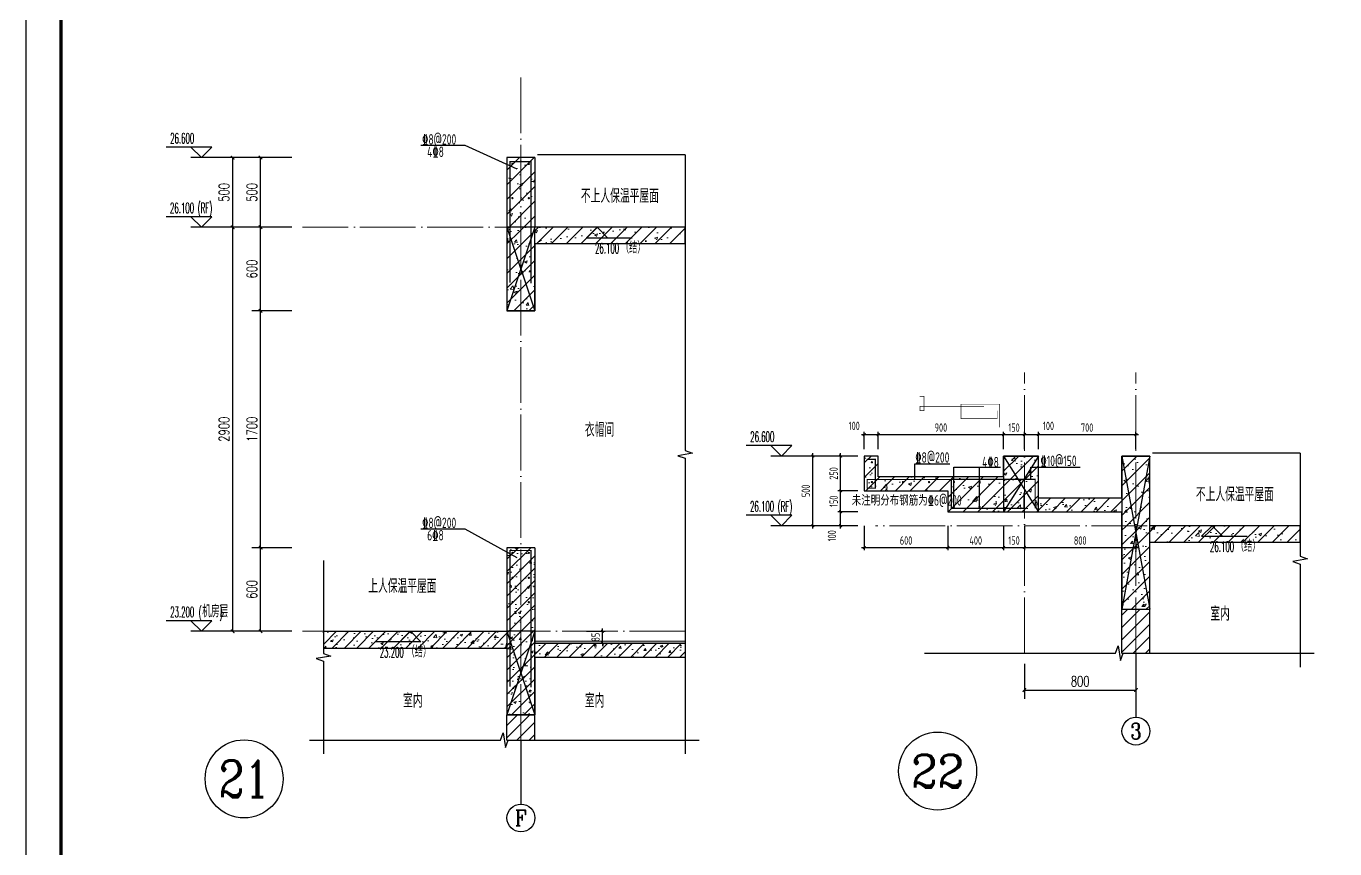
# Model space of a CAD drawing. Extents: x -1712635 to -854203, y -534641 to -21985.
# Drawn here: x -893927 to -884530, y -159800 to -153896 of the extents above; entities that cross this region are included whole.
import ezdxf
from ezdxf.enums import TextEntityAlignment as Align

# ---------------------------------------------------------------- set-up
doc = ezdxf.new("R2010")
doc.units = 0
doc.header["$LTSCALE"] = 1000
doc.linetypes.add('DOTE', pattern=[2.42, 2, -0.2, 0.02, -0.2])
doc.layers.get('0').update_dxf_attribs({"linetype": 'CONTINUOUS'})
doc.layers.get('Defpoints').update_dxf_attribs({"linetype": 'CONTINUOUS'})
for name, color, linetype in [('A-AXIS_TEXT', 7, 'CONTINUOUS'), ('AXIS', 3, 'CONTINUOUS'), ('DIM', 2, 'CONTINUOUS'), ('DIM_ELEV', 3, 'CONTINUOUS'), ('DIM_SYMB', 3, 'CONTINUOUS'), ('PUB_DIM', 3, 'CONTINUOUS'), ('PUB_TEXT', 2, 'CONTINUOUS'), ('REIN', 6, 'CONTINUOUS'), ('S-大样-砼线', 7, 'CONTINUOUS'), ('S-引出线', 40, 'CONTINUOUS'), ('TEXT', 2, 'CONTINUOUS'), ('WALL', 2, 'CONTINUOUS'), ('yichutu', 7, 'CONTINUOUS'), ('立面-看线', 251, 'CONTINUOUS')]:
    doc.layers.add(name, color=color, linetype=linetype)
for name, color, linetype, lineweight in [('AXIS_TEXT', 7, 'CONTINUOUS', 20), ('DOTE', 19, 'DOTE', 9), ('PUB_HATCH', 8, 'CONTINUOUS', 9), ('图框', 9, 'CONTINUOUS', 18)]:
    doc.layers.add(name, color=color, linetype=linetype, lineweight=lineweight)
doc.styles.add('_TCH_AXIS', font='COMPLEX', dxfattribs={"bigfont": 'GBCBIG'})
doc.styles.add('_TCH_DIM', font='SIMPLEX.shx', dxfattribs={"width": 0.7, "bigfont": 'GBCBIG.shx'})
doc.styles.add('_TCH_DIM_T3', font='SIMPLEX', dxfattribs={"width": 0.705882, "bigfont": 'GBCBIG'})
doc.styles.add('COMPLEX', font='COMPLEX')
doc.styles.add('TSSD_DIMENSION', font='Tssdeng.shx', dxfattribs={"width": 0.7, "bigfont": 'tssdchn.shx'})
doc.styles.add('TSSD_REIN', font='tssdeng.shx', dxfattribs={"width": 0.7, "height": 300, "bigfont": 'tssdchn.shx'})
doc.dimstyles.new('_TCH_ARCH&&25', dxfattribs={"dimtxt": 74.375, "dimasz": 25, "dimexe": 62.5, "dimexo": 75, "dimgap": 25, "dimtad": 1, "dimdec": 0, "dimzin": 0, "dimdsep": 46, "dimtxsty": '_TCH_DIM_T3', "dimblk": 'ARCHTICK', "dimcen": 0.09, "dimclrt": 7, "dimazin": 0, "dimtfac": 1, "dimtdec": 0, "dimtix": 1, "dimtmove": 2, "dimatfit": 3, "dimldrblk": 'ARCHTICK', "dimfxl": 0, "dimtolj": 1, "dimtzin": 0, "dimarcsym": 0})
doc.dimstyles.new('TSSD_20_20', dxfattribs={"dimtxt": 60, "dimasz": 20, "dimexe": 20, "dimexo": 50, "dimgap": 20, "dimtad": 1, "dimdec": 0, "dimzin": 0, "dimdsep": 46, "dimtxsty": 'TSSD_DIMENSION', "dimblk": 'ARCHTICK', "dimblk1": 'ARCHTICK', "dimblk2": 'ARCHTICK', "dimcen": 0, "dimdle": 20, "dimclrt": 7, "dimadec": 0, "dimazin": 0, "dimtfac": 1, "dimtdec": 0, "dimtix": 1, "dimtmove": 2, "dimatfit": 3, "dimfxl": 0, "dimtolj": 1, "dimtzin": 0, "dimarcsym": 0})
pattern_1 = [(45, (-1569657.01, 4552.52), (-44.194174, 44.194174), []), (50, (-1569657.01, 4552.52), (179.315046, -15.688034), [18.75, -206.25]), (355, (-1569657.01, 4552.52), (-34.687833, 188.048033), [15, -165]), (100.4514, (-1569642.07, 4551.21), (144.627345, 172.359886), [15.935047, -175.28553]), (46.1842, (-1569657, 4602.52), (266.81026, -41.379754), [28.125, -309.375]), (96.6356, (-1569634.78, 4599.07), (233.66568, 243.52947), [23.90257, -262.92825]), (351.1842, (-1569657, 4602.52), (233.66549, 243.52965), [22.5, -247.5]), (21, (-1569632.01, 4590.02), (149.226763, -100.654723), [18.75, -206.25]), (326, (-1569632.01, 4590.02), (60.828833, 181.28751), [15, -165]), (71.4514, (-1569619.58, 4581.63), (210.055657, 80.632624), [15.935047, -175.28553]), (37.5, (-1569657.01, 4552.52), (3.039964, 83.2234635), [0, -163, 0, -167.5, 0, -165.625]), (7.5, (-1569657.01, 4552.52), (65.767384, 98.602928), [0, -95.5, 0, -159.25, 0, -63.125]), (327.5, (-1569712.76, 4552.52), (133.455609, -5.638718), [0, -62.5, 0, -195, 0, -258.75]), (317.5, (-1569737.76, 4552.52), (145.796542, 25.026246), [0, -81.25, 0, -129.5, 0, -183.75])]
pattern_2 = [(45, (-1569657.01, 4597.395), (-44.1941915, 44.1941915), [])]
pattern_3 = [(45, (-1569657.01, 4552.52), (-53.0330086, 53.0330086), []), (50, (-1569657.01, 4552.52), (215.178055, -18.82564), [22.5, -247.5]), (355, (-1569657, 4552.52), (-41.6254, 225.65764), [18, -198]), (100.4514, (-1569639.08, 4550.95), (173.552815, 206.83186), [19.12206, -210.342634]), (46.1842, (-1569657, 4612.52), (320.17231, -49.6557), [33.75, -371.25]), (96.6356, (-1569630.33, 4608.38), (280.39881, 292.23536), [28.68309, -315.5139]), (351.1842, (-1569657, 4612.52), (280.39858, 292.23558), [27, -297]), (21, (-1569627.01, 4597.52), (179.072116, -120.785667), [22.5, -247.5]), (326, (-1569627, 4597.52), (72.9946, 217.545014), [18, -198]), (71.4514, (-1569612.09, 4587.45), (252.06679, 96.75915), [19.12206, -210.342634]), (37.5, (-1569657.01, 4552.52), (3.647957, 99.868156), [0, -195.6, 0, -201, 0, -198.75]), (7.5, (-1569657.01, 4552.52), (78.920861, 118.323514), [0, -114.6, 0, -191.1, 0, -75.75]), (327.5, (-1569723.91, 4552.52), (160.146731, -6.7664615), [0, -75, 0, -234, 0, -310.5]), (317.5, (-1569753.91, 4552.52), (174.95585, 30.031495), [0, -97.5, 0, -155.4, 0, -220.5])]

# ---------------------------------------------------------------- blocks, each defined once
blk = doc.blocks.new('GFDDDDRG')
at = {"layer": '图框'}
blk.add_lwpolyline([(923310, -107437), (923310, -159999), (893610, -159999), (893610, -107437)], close=True, dxfattribs=at)
blk.add_lwpolyline([(923310, -107437), (923310, -159999), (893610, -159999), (893610, -107437)], close=True, dxfattribs=at)
at = {"layer": '图框', "const_width": 50}
blk.add_lwpolyline([(894110, -159499), (922810, -159499), (922810, -108687), (894110, -108687)], close=True, dxfattribs=at)
blk = doc.blocks.new('yct-1051-594-26275-14850-25-1002.0')
at = {"layer": 'yichutu', "color": 7}
blk.add_lwpolyline([(0, 0), (0, 14850), (26275, 14850), (26275, 0)], close=True, dxfattribs=at)
blk = doc.blocks.new('_ArchTick')
at = {"color": 0, "const_width": 0.35}
blk.add_lwpolyline([(-0.5, -0.5), (0.5, 0.5)], dxfattribs=at)
blk = doc.blocks.new('*D3558')
at = {"layer": 'AXIS', "color": 0, "lineweight": -2}
for p, q in [((-886758.2, -158471.4), (-886758.2, -158722.9)), ((-885958.2, -158471.4), (-885958.2, -158722.9)), ((-886758.2, -158660.4), (-885958.2, -158660.4))]:
    blk.add_line(p, q, dxfattribs=at)
at = {"layer": 'Defpoints', "color": 0}
for p in [(-886758.2, -158396.4), (-885958.2, -158396.4), (-885958.2, -158660.4)]:
    blk.add_point(p, dxfattribs=at)
at = {"layer": 'AXIS', "color": 0, "lineweight": -2, "xscale": 25, "yscale": 25, "zscale": 25, "rotation": 180}
blk.add_blockref('_ArchTick', (-886758.2, -158660.4), dxfattribs=at)
at = {"layer": 'AXIS', "color": 0, "lineweight": -2, "xscale": 25, "yscale": 25, "zscale": 25}
blk.add_blockref('_ArchTick', (-885958.2, -158660.4), dxfattribs=at)
at = {"layer": 'AXIS', "color": 7, "insert": (-886358.2, -158598.2), "char_height": 74.38, "attachment_point": 5, "style": '_TCH_DIM_T3'}
blk.add_mtext('\\A1;800', dxfattribs=at)
blk = doc.blocks.new('*D3559')
at = {"layer": 'Defpoints', "color": 0}
for p in [(-887908.2, -157431), (-887308.2, -157431), (-887308.2, -157637.4)]:
    blk.add_point(p, dxfattribs=at)
at = {"layer": 'DIM', "color": 0, "lineweight": -2}
for p, q in [((-887908.2, -157481), (-887908.2, -157657.4)), ((-887308.2, -157481), (-887308.2, -157657.4)), ((-887928.2, -157637.4), (-887288.2, -157637.4))]:
    blk.add_line(p, q, dxfattribs=at)
at = {"layer": 'DIM', "color": 0, "lineweight": -2, "xscale": 20, "yscale": 20, "zscale": 20, "rotation": 180}
blk.add_blockref('_ArchTick', (-887908.2, -157637.4), dxfattribs=at)
at = {"layer": 'DIM', "color": 0, "lineweight": -2, "xscale": 20, "yscale": 20, "zscale": 20}
blk.add_blockref('_ArchTick', (-887308.2, -157637.4), dxfattribs=at)
at = {"layer": 'DIM', "color": 7, "insert": (-887608.2, -157587.4), "char_height": 60, "attachment_point": 5, "style": 'TSSD_DIMENSION'}
blk.add_mtext('\\A1;600', dxfattribs=at)
blk = doc.blocks.new('*D3560')
at = {"layer": 'Defpoints', "color": 0}
for p in [(-887308.2, -157431), (-886908.2, -157431), (-886908.2, -157637.4)]:
    blk.add_point(p, dxfattribs=at)
at = {"layer": 'DIM', "color": 0, "lineweight": -2}
for p, q in [((-887308.2, -157481), (-887308.2, -157657.4)), ((-886908.2, -157481), (-886908.2, -157657.4)), ((-887328.2, -157637.4), (-886888.2, -157637.4))]:
    blk.add_line(p, q, dxfattribs=at)
at = {"layer": 'DIM', "color": 0, "lineweight": -2, "xscale": 20, "yscale": 20, "zscale": 20, "rotation": 180}
blk.add_blockref('_ArchTick', (-887308.2, -157637.4), dxfattribs=at)
at = {"layer": 'DIM', "color": 0, "lineweight": -2, "xscale": 20, "yscale": 20, "zscale": 20}
blk.add_blockref('_ArchTick', (-886908.2, -157637.4), dxfattribs=at)
at = {"layer": 'DIM', "color": 7, "insert": (-887108.2, -157587.4), "char_height": 60, "attachment_point": 5, "style": 'TSSD_DIMENSION'}
blk.add_mtext('\\A1;400', dxfattribs=at)
blk = doc.blocks.new('*D3561')
at = {"layer": 'Defpoints', "color": 0}
for p in [(-886908.2, -157431), (-886758.2, -157431), (-886758.2, -157637.4)]:
    blk.add_point(p, dxfattribs=at)
at = {"layer": 'DIM', "color": 0, "lineweight": -2}
for p, q in [((-886908.2, -157481), (-886908.2, -157657.4)), ((-886758.2, -157481), (-886758.2, -157657.4)), ((-886928.2, -157637.4), (-886738.2, -157637.4))]:
    blk.add_line(p, q, dxfattribs=at)
at = {"layer": 'DIM', "color": 0, "lineweight": -2, "xscale": 20, "yscale": 20, "zscale": 20, "rotation": 180}
blk.add_blockref('_ArchTick', (-886908.2, -157637.4), dxfattribs=at)
at = {"layer": 'DIM', "color": 0, "lineweight": -2, "xscale": 20, "yscale": 20, "zscale": 20}
blk.add_blockref('_ArchTick', (-886758.2, -157637.4), dxfattribs=at)
at = {"layer": 'DIM', "color": 7, "insert": (-886833.2, -157587.4), "char_height": 60, "attachment_point": 5, "style": 'TSSD_DIMENSION'}
blk.add_mtext('\\A1;150', dxfattribs=at)
blk = doc.blocks.new('*D3562')
at = {"layer": 'Defpoints', "color": 0}
for p in [(-886758.2, -157431), (-885958.2, -157431), (-885958.2, -157637.4)]:
    blk.add_point(p, dxfattribs=at)
at = {"layer": 'DIM', "color": 0, "lineweight": -2}
for p, q in [((-886758.2, -157481), (-886758.2, -157657.4)), ((-885958.2, -157481), (-885958.2, -157657.4)), ((-886778.2, -157637.4), (-885938.2, -157637.4))]:
    blk.add_line(p, q, dxfattribs=at)
at = {"layer": 'DIM', "color": 0, "lineweight": -2, "xscale": 20, "yscale": 20, "zscale": 20, "rotation": 180}
blk.add_blockref('_ArchTick', (-886758.2, -157637.4), dxfattribs=at)
at = {"layer": 'DIM', "color": 0, "lineweight": -2, "xscale": 20, "yscale": 20, "zscale": 20}
blk.add_blockref('_ArchTick', (-885958.2, -157637.4), dxfattribs=at)
at = {"layer": 'DIM', "color": 7, "insert": (-886358.2, -157587.4), "char_height": 60, "attachment_point": 5, "style": 'TSSD_DIMENSION'}
blk.add_mtext('\\A1;800', dxfattribs=at)
blk = doc.blocks.new('*D3563')
at = {"layer": 'Defpoints', "color": 0}
for p in [(-887808.2, -156826.8), (-887908.2, -156981), (-887808.2, -156981)]:
    blk.add_point(p, dxfattribs=at)
at = {"layer": 'DIM', "color": 0, "lineweight": -2}
for p, q in [((-887928.2, -156826.8), (-887788.2, -156826.8)), ((-887908.2, -156931), (-887908.2, -156806.8)), ((-887808.2, -156931), (-887808.2, -156806.8))]:
    blk.add_line(p, q, dxfattribs=at)
at = {"layer": 'DIM', "color": 0, "lineweight": -2, "xscale": 20, "yscale": 20, "zscale": 20, "rotation": 180}
blk.add_blockref('_ArchTick', (-887908.2, -156826.8), dxfattribs=at)
at = {"layer": 'DIM', "color": 0, "lineweight": -2, "xscale": 20, "yscale": 20, "zscale": 20}
blk.add_blockref('_ArchTick', (-887808.2, -156826.8), dxfattribs=at)
at = {"layer": 'DIM', "color": 7, "insert": (-887980.6, -156764.6), "char_height": 60, "attachment_point": 5, "style": 'TSSD_DIMENSION'}
blk.add_mtext('\\A1;100', dxfattribs=at)
blk = doc.blocks.new('*D3564')
at = {"layer": 'Defpoints', "color": 0}
for p in [(-886908.2, -156826.8), (-887808.2, -156981), (-886908.2, -156981)]:
    blk.add_point(p, dxfattribs=at)
at = {"layer": 'DIM', "color": 0, "lineweight": -2}
for p, q in [((-887828.2, -156826.8), (-886888.2, -156826.8)), ((-887808.2, -156931), (-887808.2, -156806.8)), ((-886908.2, -156931), (-886908.2, -156806.8))]:
    blk.add_line(p, q, dxfattribs=at)
at = {"layer": 'DIM', "color": 0, "lineweight": -2, "xscale": 20, "yscale": 20, "zscale": 20, "rotation": 180}
blk.add_blockref('_ArchTick', (-887808.2, -156826.8), dxfattribs=at)
at = {"layer": 'DIM', "color": 0, "lineweight": -2, "xscale": 20, "yscale": 20, "zscale": 20}
blk.add_blockref('_ArchTick', (-886908.2, -156826.8), dxfattribs=at)
at = {"layer": 'DIM', "color": 7, "insert": (-887358.2, -156776.8), "char_height": 60, "attachment_point": 5, "style": 'TSSD_DIMENSION'}
blk.add_mtext('\\A1;900', dxfattribs=at)
blk = doc.blocks.new('*D3565')
at = {"layer": 'Defpoints', "color": 0}
for p in [(-886758.2, -156826.8), (-886908.2, -156981), (-886758.2, -156981)]:
    blk.add_point(p, dxfattribs=at)
at = {"layer": 'DIM', "color": 0, "lineweight": -2}
for p, q in [((-886928.2, -156826.8), (-886738.2, -156826.8)), ((-886908.2, -156931), (-886908.2, -156806.8)), ((-886758.2, -156931), (-886758.2, -156806.8))]:
    blk.add_line(p, q, dxfattribs=at)
at = {"layer": 'DIM', "color": 0, "lineweight": -2, "xscale": 20, "yscale": 20, "zscale": 20, "rotation": 180}
blk.add_blockref('_ArchTick', (-886908.2, -156826.8), dxfattribs=at)
at = {"layer": 'DIM', "color": 0, "lineweight": -2, "xscale": 20, "yscale": 20, "zscale": 20}
blk.add_blockref('_ArchTick', (-886758.2, -156826.8), dxfattribs=at)
at = {"layer": 'DIM', "color": 7, "insert": (-886833.2, -156776.8), "char_height": 60, "attachment_point": 5, "style": 'TSSD_DIMENSION'}
blk.add_mtext('\\A1;150', dxfattribs=at)
blk = doc.blocks.new('*D3566')
at = {"layer": 'Defpoints', "color": 0}
for p in [(-886658.2, -156826.8), (-886758.2, -156981), (-886658.2, -156981)]:
    blk.add_point(p, dxfattribs=at)
at = {"layer": 'DIM', "color": 0, "lineweight": -2}
for p, q in [((-886778.2, -156826.8), (-886638.2, -156826.8)), ((-886758.2, -156931), (-886758.2, -156806.8)), ((-886658.2, -156931), (-886658.2, -156806.8))]:
    blk.add_line(p, q, dxfattribs=at)
at = {"layer": 'DIM', "color": 0, "lineweight": -2, "xscale": 20, "yscale": 20, "zscale": 20, "rotation": 180}
blk.add_blockref('_ArchTick', (-886758.2, -156826.8), dxfattribs=at)
at = {"layer": 'DIM', "color": 0, "lineweight": -2, "xscale": 20, "yscale": 20, "zscale": 20}
blk.add_blockref('_ArchTick', (-886658.2, -156826.8), dxfattribs=at)
at = {"layer": 'DIM', "color": 7, "insert": (-886585.7, -156764.6), "char_height": 60, "attachment_point": 5, "style": 'TSSD_DIMENSION'}
blk.add_mtext('\\A1;100', dxfattribs=at)
blk = doc.blocks.new('*D3567')
at = {"layer": 'Defpoints', "color": 0}
for p in [(-885958.2, -156826.8), (-886658.2, -156981), (-885958.2, -156981)]:
    blk.add_point(p, dxfattribs=at)
at = {"layer": 'DIM', "color": 0, "lineweight": -2}
for p, q in [((-886678.2, -156826.8), (-885938.2, -156826.8)), ((-886658.2, -156931), (-886658.2, -156806.8)), ((-885958.2, -156931), (-885958.2, -156806.8))]:
    blk.add_line(p, q, dxfattribs=at)
at = {"layer": 'DIM', "color": 0, "lineweight": -2, "xscale": 20, "yscale": 20, "zscale": 20, "rotation": 180}
blk.add_blockref('_ArchTick', (-886658.2, -156826.8), dxfattribs=at)
at = {"layer": 'DIM', "color": 0, "lineweight": -2, "xscale": 20, "yscale": 20, "zscale": 20}
blk.add_blockref('_ArchTick', (-885958.2, -156826.8), dxfattribs=at)
at = {"layer": 'DIM', "color": 7, "insert": (-886308.2, -156776.8), "char_height": 60, "attachment_point": 5, "style": 'TSSD_DIMENSION'}
blk.add_mtext('\\A1;700', dxfattribs=at)
blk = doc.blocks.new('*D3568')
at = {"layer": 'Defpoints', "color": 0}
for p in [(-888078.3, -156981), (-887903.7, -156981), (-887903.7, -157231)]:
    blk.add_point(p, dxfattribs=at)
at = {"layer": 'DIM', "color": 0, "lineweight": -2}
for p, q in [((-887953.7, -156981), (-888098.3, -156981)), ((-888078.3, -157251), (-888078.3, -156961)), ((-887953.7, -157231), (-888098.3, -157231))]:
    blk.add_line(p, q, dxfattribs=at)
at = {"layer": 'DIM', "color": 0, "lineweight": -2, "xscale": 20, "yscale": 20, "zscale": 20}
for p, rotation in [((-888078.3, -156981), 90), ((-888078.3, -157231), 270)]:
    blk.add_blockref('_ArchTick', p, dxfattribs=dict(at, rotation=rotation))
at = {"layer": 'DIM', "color": 7, "insert": (-888128.3, -157106), "char_height": 60, "attachment_point": 5, "rotation": 90, "style": 'TSSD_DIMENSION'}
blk.add_mtext('\\A1;250', dxfattribs=at)
blk = doc.blocks.new('*D3569')
at = {"layer": 'Defpoints', "color": 0}
for p in [(-888078.3, -157231), (-887903.7, -157231), (-887903.7, -157381)]:
    blk.add_point(p, dxfattribs=at)
at = {"layer": 'DIM', "color": 0, "lineweight": -2}
for p, q in [((-887953.7, -157231), (-888098.3, -157231)), ((-888078.3, -157401), (-888078.3, -157211)), ((-887953.7, -157381), (-888098.3, -157381))]:
    blk.add_line(p, q, dxfattribs=at)
at = {"layer": 'DIM', "color": 0, "lineweight": -2, "xscale": 20, "yscale": 20, "zscale": 20}
for p, rotation in [((-888078.3, -157231), 90), ((-888078.3, -157381), 270)]:
    blk.add_blockref('_ArchTick', p, dxfattribs=dict(at, rotation=rotation))
at = {"layer": 'DIM', "color": 7, "insert": (-888128.3, -157306), "char_height": 60, "attachment_point": 5, "rotation": 90, "style": 'TSSD_DIMENSION'}
blk.add_mtext('\\A1;150', dxfattribs=at)
blk = doc.blocks.new('*D3570')
at = {"layer": 'Defpoints', "color": 0}
for p in [(-888078.3, -157381), (-887903.7, -157381), (-887903.7, -157481)]:
    blk.add_point(p, dxfattribs=at)
at = {"layer": 'DIM', "color": 0, "lineweight": -2}
for p, q in [((-887953.7, -157381), (-888098.3, -157381)), ((-888078.3, -157501), (-888078.3, -157361)), ((-887953.7, -157481), (-888098.3, -157481))]:
    blk.add_line(p, q, dxfattribs=at)
at = {"layer": 'DIM', "color": 0, "lineweight": -2, "xscale": 20, "yscale": 20, "zscale": 20}
for p, rotation in [((-888078.3, -157381), 90), ((-888078.3, -157481), 270)]:
    blk.add_blockref('_ArchTick', p, dxfattribs=dict(at, rotation=rotation))
at = {"layer": 'DIM', "color": 7, "insert": (-888140.5, -157553.4), "char_height": 60, "attachment_point": 5, "rotation": 90, "style": 'TSSD_DIMENSION'}
blk.add_mtext('\\A1;100', dxfattribs=at)
blk = doc.blocks.new('*D3571')
at = {"layer": 'Defpoints', "color": 0}
for p in [(-888278.3, -156981), (-887978.3, -156981), (-887978.3, -157481)]:
    blk.add_point(p, dxfattribs=at)
at = {"layer": 'DIM', "color": 0, "lineweight": -2}
for p, q in [((-888028.3, -156981), (-888298.3, -156981)), ((-888278.3, -157501), (-888278.3, -156961)), ((-888028.3, -157481), (-888298.3, -157481))]:
    blk.add_line(p, q, dxfattribs=at)
at = {"layer": 'DIM', "color": 0, "lineweight": -2, "xscale": 20, "yscale": 20, "zscale": 20}
for p, rotation in [((-888278.3, -156981), 90), ((-888278.3, -157481), 270)]:
    blk.add_blockref('_ArchTick', p, dxfattribs=dict(at, rotation=rotation))
at = {"layer": 'DIM', "color": 7, "insert": (-888328.3, -157231), "char_height": 60, "attachment_point": 5, "rotation": 90, "style": 'TSSD_DIMENSION'}
blk.add_mtext('\\A1;500', dxfattribs=at)
blk = doc.blocks.new('*D3583')
at = {"layer": 'Defpoints', "color": 0}
for p in [(-889953.9, -158239), (-889787.9, -158239), (-889953.9, -158324)]:
    blk.add_point(p, dxfattribs=at)
at = {"layer": 'DIM', "color": 0, "lineweight": -2}
for p, q in [((-889903.9, -158239), (-889767.9, -158239)), ((-889787.9, -158239), (-889787.9, -158219)), ((-889787.9, -158324), (-889787.9, -158239)), ((-889903.9, -158324), (-889767.9, -158324)), ((-889787.9, -158324), (-889787.9, -158344))]:
    blk.add_line(p, q, dxfattribs=at)
at = {"layer": 'DIM', "color": 0, "lineweight": -2, "xscale": 20, "yscale": 20, "zscale": 20}
for p, rotation in [((-889787.9, -158239), 270), ((-889787.9, -158324), 90)]:
    blk.add_blockref('_ArchTick', p, dxfattribs=dict(at, rotation=rotation))
at = {"layer": 'DIM', "color": 7, "insert": (-889837.9, -158281.5), "char_height": 60, "attachment_point": 5, "rotation": 90, "style": 'TSSD_DIMENSION'}
blk.add_mtext('\\A1;85', dxfattribs=at)
blk = doc.blocks.new('*D3584')
at = {"layer": 'Defpoints', "color": 0}
for p in [(-892243.5, -157638.9), (-891943.5, -157638.9), (-891943.5, -158238.9)]:
    blk.add_point(p, dxfattribs=at)
at = {"layer": 'PUB_DIM', "color": 0, "lineweight": -2}
for p, q in [((-892018.5, -157638.9), (-892306, -157638.9)), ((-892243.5, -158238.9), (-892243.5, -157638.9)), ((-892018.5, -158238.9), (-892306, -158238.9))]:
    blk.add_line(p, q, dxfattribs=at)
at = {"layer": 'PUB_DIM', "color": 0, "lineweight": -2, "xscale": 25, "yscale": 25, "zscale": 25}
for p, rotation in [((-892243.5, -157638.9), 90), ((-892243.5, -158238.9), 270)]:
    blk.add_blockref('_ArchTick', p, dxfattribs=dict(at, rotation=rotation))
at = {"layer": 'PUB_DIM', "color": 7, "insert": (-892305.7, -157938.9), "char_height": 74.38, "attachment_point": 5, "rotation": 90, "style": '_TCH_DIM_T3'}
blk.add_mtext('\\A1;600', dxfattribs=at)
blk = doc.blocks.new('*D3585')
at = {"layer": 'Defpoints', "color": 0}
for p in [(-892243.5, -155938.9), (-891943.5, -155938.9), (-891943.5, -157638.9)]:
    blk.add_point(p, dxfattribs=at)
at = {"layer": 'PUB_DIM', "color": 0, "lineweight": -2}
for p, q in [((-892018.5, -155938.9), (-892306, -155938.9)), ((-892243.5, -157638.9), (-892243.5, -155938.9)), ((-892018.5, -157638.9), (-892306, -157638.9))]:
    blk.add_line(p, q, dxfattribs=at)
at = {"layer": 'PUB_DIM', "color": 0, "lineweight": -2, "xscale": 25, "yscale": 25, "zscale": 25}
for p, rotation in [((-892243.5, -155938.9), 90), ((-892243.5, -157638.9), 270)]:
    blk.add_blockref('_ArchTick', p, dxfattribs=dict(at, rotation=rotation))
at = {"layer": 'PUB_DIM', "color": 7, "insert": (-892305.7, -156788.9), "char_height": 74.38, "attachment_point": 5, "rotation": 90, "style": '_TCH_DIM_T3'}
blk.add_mtext('\\A1;1700', dxfattribs=at)
blk = doc.blocks.new('*D3586')
at = {"layer": 'Defpoints', "color": 0}
for p in [(-892243.5, -155338.9), (-891943.5, -155338.9), (-891943.5, -155938.9)]:
    blk.add_point(p, dxfattribs=at)
at = {"layer": 'PUB_DIM', "color": 0, "lineweight": -2}
for p, q in [((-892018.5, -155338.9), (-892306, -155338.9)), ((-892243.5, -155938.9), (-892243.5, -155338.9)), ((-892018.5, -155938.9), (-892306, -155938.9))]:
    blk.add_line(p, q, dxfattribs=at)
at = {"layer": 'PUB_DIM', "color": 0, "lineweight": -2, "xscale": 25, "yscale": 25, "zscale": 25}
for p, rotation in [((-892243.5, -155338.9), 90), ((-892243.5, -155938.9), 270)]:
    blk.add_blockref('_ArchTick', p, dxfattribs=dict(at, rotation=rotation))
at = {"layer": 'PUB_DIM', "color": 7, "insert": (-892305.7, -155638.9), "char_height": 74.38, "attachment_point": 5, "rotation": 90, "style": '_TCH_DIM_T3'}
blk.add_mtext('\\A1;600', dxfattribs=at)
blk = doc.blocks.new('*D3587')
at = {"layer": 'Defpoints', "color": 0}
for p in [(-892243.5, -154838.9), (-891943.5, -154838.9), (-891943.5, -155338.9)]:
    blk.add_point(p, dxfattribs=at)
at = {"layer": 'PUB_DIM', "color": 0, "lineweight": -2}
for p, q in [((-892018.5, -154838.9), (-892306, -154838.9)), ((-892243.5, -155338.9), (-892243.5, -154838.9)), ((-892018.5, -155338.9), (-892306, -155338.9))]:
    blk.add_line(p, q, dxfattribs=at)
at = {"layer": 'PUB_DIM', "color": 0, "lineweight": -2, "xscale": 25, "yscale": 25, "zscale": 25}
for p, rotation in [((-892243.5, -154838.9), 90), ((-892243.5, -155338.9), 270)]:
    blk.add_blockref('_ArchTick', p, dxfattribs=dict(at, rotation=rotation))
at = {"layer": 'PUB_DIM', "color": 7, "insert": (-892305.7, -155088.9), "char_height": 74.38, "attachment_point": 5, "rotation": 90, "style": '_TCH_DIM_T3'}
blk.add_mtext('\\A1;500', dxfattribs=at)
blk = doc.blocks.new('*D3588')
at = {"layer": 'Defpoints', "color": 0}
for p in [(-892443.5, -155338.9), (-891943.5, -155338.9), (-891943.5, -158238.9)]:
    blk.add_point(p, dxfattribs=at)
at = {"layer": 'PUB_DIM', "color": 0, "lineweight": -2}
for p, q in [((-892018.5, -155338.9), (-892506, -155338.9)), ((-892443.5, -158238.9), (-892443.5, -155338.9)), ((-892018.5, -158238.9), (-892506, -158238.9))]:
    blk.add_line(p, q, dxfattribs=at)
at = {"layer": 'PUB_DIM', "color": 0, "lineweight": -2, "xscale": 25, "yscale": 25, "zscale": 25}
for p, rotation in [((-892443.5, -155338.9), 90), ((-892443.5, -158238.9), 270)]:
    blk.add_blockref('_ArchTick', p, dxfattribs=dict(at, rotation=rotation))
at = {"layer": 'PUB_DIM', "color": 7, "insert": (-892505.7, -156788.9), "char_height": 74.38, "attachment_point": 5, "rotation": 90, "style": '_TCH_DIM_T3'}
blk.add_mtext('\\A1;2900', dxfattribs=at)
blk = doc.blocks.new('*D3589')
at = {"layer": 'Defpoints', "color": 0}
for p in [(-892443.5, -154838.9), (-891943.5, -154838.9), (-891943.5, -155338.9)]:
    blk.add_point(p, dxfattribs=at)
at = {"layer": 'PUB_DIM', "color": 0, "lineweight": -2}
for p, q in [((-892018.5, -154838.9), (-892506, -154838.9)), ((-892443.5, -155338.9), (-892443.5, -154838.9)), ((-892018.5, -155338.9), (-892506, -155338.9))]:
    blk.add_line(p, q, dxfattribs=at)
at = {"layer": 'PUB_DIM', "color": 0, "lineweight": -2, "xscale": 25, "yscale": 25, "zscale": 25}
for p, rotation in [((-892443.5, -154838.9), 90), ((-892443.5, -155338.9), 270)]:
    blk.add_blockref('_ArchTick', p, dxfattribs=dict(at, rotation=rotation))
at = {"layer": 'PUB_DIM', "color": 7, "insert": (-892505.7, -155088.9), "char_height": 74.38, "attachment_point": 5, "rotation": 90, "style": '_TCH_DIM_T3'}
blk.add_mtext('\\A1;500', dxfattribs=at)
blk = doc.blocks.new('_AXISO')
blk.add_circle((0, 0), 0.5)
at = {"layer": 'A-AXIS_TEXT', "style": 'COMPLEX', "width": 1.041667}
blk.add_attdef('A', text='', height=0.56, dxfattribs=at).set_placement((-0.25, -0.28), (0.25, -0.28), align=Align.FIT)

msp = doc.modelspace()

# ---------------------------------------------------------------- hatches: boundary and pattern name
at = {"layer": 'PUB_HATCH'}
h = msp.add_hatch(dxfattribs=at)
h.set_pattern_fill('钢筋混凝土', color=256, scale=30, style=0)
h.set_pattern_definition(pattern_3)
h.paths.add_polyline_path([(-890474.02, -154838.93), (-890474.02, -155338.93), (-890340.69, -155378.94), (-890274.02, -155338.94), (-890274.02, -154838.93)])
h = msp.add_hatch(dxfattribs=at)
h.set_pattern_fill('钢筋混凝土', color=256, scale=30, style=0)
h.set_pattern_definition(pattern_3)
h.paths.add_polyline_path([(-890340.69, -155378.94), (-890474.02, -155338.93), (-890474.02, -155938.93), (-890274.02, -155938.93), (-890274.02, -155458.94)])
h = msp.add_hatch(dxfattribs=at)
h.set_pattern_fill('钢筋混凝土', color=256, scale=30, style=0)
h.set_pattern_definition(pattern_3)
h.paths.add_polyline_path([(-889194.02, -155338.94), (-890274.02, -155338.94), (-890340.69, -155378.94), (-890274.02, -155458.94), (-889194.02, -155458.94)])
h = msp.add_hatch(dxfattribs=at)
h.set_pattern_fill('钢筋混凝土', color=256, scale=30, style=0)
h.set_pattern_definition(pattern_3)
h.paths.add_polyline_path([(-886658.16, -157130.98), (-887808.16, -157130.98), (-887808.16, -156980.98), (-887908.16, -156980.98), (-887908.16, -157230.98), (-887308.16, -157230.98), (-887308.16, -157380.98), (-886658.16, -157380.98)])
h = msp.add_hatch(dxfattribs=at)
h.set_pattern_fill('钢筋混凝土', color=256, scale=30, style=0)
h.set_pattern_definition(pattern_3)
h.paths.add_polyline_path([(-886658.16, -157130.98), (-886658.16, -156980.98), (-886908.16, -156980.98), (-886908.16, -157130.98)])
h = msp.add_hatch(dxfattribs=at)
h.set_pattern_fill('钢筋混凝土', color=256, scale=30, style=0)
h.set_pattern_definition(pattern_3)
h.paths.add_polyline_path([(-885991.49, -157314.32), (-885858.16, -157280.98), (-885858.16, -156980.98), (-886058.16, -156980.98), (-886058.16, -157280.98)])
h = msp.add_hatch(dxfattribs=at)
h.set_pattern_fill('钢筋混凝土', color=256, scale=30, style=0)
h.set_pattern_definition(pattern_3)
h.paths.add_polyline_path([(-886658.16, -157380.98), (-886058.16, -157380.98), (-885991.49, -157314.32), (-886058.16, -157280.98), (-886658.16, -157280.98)])
h = msp.add_hatch(dxfattribs=at)
h.set_pattern_fill('钢筋混凝土', color=256, scale=30, style=0)
h.set_pattern_definition(pattern_3)
h.paths.add_polyline_path([(-885924.82, -157520.99), (-885858.16, -157480.99), (-885858.16, -157280.98), (-885991.49, -157314.32), (-886058.16, -157380.98), (-886058.16, -157480.99)])
h = msp.add_hatch(dxfattribs=at)
h.set_pattern_fill('钢筋混凝土', color=256, scale=30, style=0)
h.set_pattern_definition(pattern_3)
h.paths.add_polyline_path([(-885858.16, -158080.98), (-885858.16, -157600.99), (-885924.82, -157520.99), (-886058.16, -157480.99), (-886058.16, -158080.98)])
h = msp.add_hatch(dxfattribs=at)
h.set_pattern_fill('钢筋混凝土', color=256, scale=30, style=0)
h.set_pattern_definition(pattern_3)
h.paths.add_polyline_path([(-884778.15, -157480.99), (-885858.16, -157480.99), (-885924.82, -157520.99), (-885858.16, -157600.99), (-884778.15, -157600.99)])
h = msp.add_hatch(dxfattribs=at)
h.set_pattern_fill('钢筋混凝土', color=256, scale=25, style=0)
h.set_pattern_definition(pattern_1)
h.paths.add_polyline_path([(-890474.02, -157638.93), (-890474.02, -158238.93), (-890407.36, -158278.93), (-890274.02, -158238.93), (-890274.02, -157638.93)])
h = msp.add_hatch(dxfattribs=at)
h.set_pattern_fill('普通砖', color=256, scale=25, style=0)
h.set_pattern_definition(pattern_2)
h.paths.add_polyline_path([(-885858.16, -158396.35), (-885858.16, -158080.98), (-886058.16, -158080.98), (-886058.16, -158396.35)])
h = msp.add_hatch(dxfattribs=at)
h.set_pattern_fill('钢筋混凝土', color=256, scale=25, style=0)
h.set_pattern_definition(pattern_1)
h.paths.add_polyline_path([(-891792.31, -158358.93), (-890474.02, -158358.93), (-890407.36, -158278.93), (-890474.02, -158238.93), (-891792.31, -158238.93)])
h = msp.add_hatch(dxfattribs=at)
h.set_pattern_fill('钢筋混凝土', color=256, scale=25, style=0)
h.set_pattern_definition(pattern_1)
h.paths.add_polyline_path([(-890407.36, -158278.93), (-890474.02, -158358.93), (-890474.02, -158323.93), (-890340.69, -158357.27), (-890274.02, -158323.93), (-890274.02, -158238.93)])
h = msp.add_hatch(dxfattribs=at)
h.set_pattern_fill('钢筋混凝土', color=256, scale=25, style=0)
h.set_pattern_definition(pattern_1)
h.paths.add_polyline_path([(-890340.69, -158357.27), (-890474.02, -158323.93), (-890474.02, -158838.93), (-890274.02, -158838.93), (-890274.02, -158423.93)])
h = msp.add_hatch(dxfattribs=at)
h.set_pattern_fill('钢筋混凝土', color=256, scale=25, style=0)
h.set_pattern_definition(pattern_1)
h.paths.add_polyline_path([(-890340.69, -158357.27), (-890274.02, -158423.93), (-889194.02, -158423.93), (-889194.02, -158323.93), (-890274.02, -158323.93)])
h = msp.add_hatch(dxfattribs=at)
h.set_pattern_fill('普通砖', color=256, scale=25, style=0)
h.set_pattern_definition(pattern_2)
h.paths.add_polyline_path([(-890274.02, -159019.69), (-890274.02, -158838.93), (-890474.02, -158838.93), (-890474.02, -159019.69)])
at = {"layer": '立面-看线'}
h = msp.add_hatch(dxfattribs=at)
h.set_pattern_fill('HONEY', color=256, scale=7)
h.set_pattern_definition([(0, (-1691623.293, -543685.886), (16.66875, 9.623705), [11.1125, -22.225]), (120, (-1691623.293, -543685.886), (-16.66874801, 9.62370845), [11.1125, -22.225]), (60, (-1691623.293, -543685.886), (1.99e-06, 19.24741345), [-22.225, 11.1125])])
h.paths.add_polyline_path([(-889194.02, -158323.93), (-889194.02, -158308.93), (-890274.02, -158308.93), (-890274.02, -158323.93)])

# ---------------------------------------------------------------- linework, layer by layer
at = {"color": 251}
for p, q in [((-889194.02, -154818.82), (-890254.02, -154818.93)), ((-884778.15, -156960.87), (-885838.16, -156960.98))]:
    msp.add_line(p, q, dxfattribs=at)
at = {"layer": 'AXIS'}
for p, q in [((-885958.16, -158396.35), (-885958.16, -158855.74)), ((-890374, -159019.69), (-890374, -159479.09))]:
    msp.add_line(p, q, dxfattribs=at)
at = {"layer": 'AXIS', "color": 6}
for centre in [(-887381.68, -159242.49), (-892361.48, -159298.31)]:
    msp.add_circle(centre, 280, dxfattribs=at)
at = {"layer": 'DIM_ELEV'}
for p, q in [((-892593.5, -154763.93), (-892921.5, -154763.93)), ((-892668.5, -154838.93), (-892743.5, -154763.93)), ((-892668.5, -154838.93), (-892593.5, -154763.93)), ((-892243.5, -154838.93), (-892743.5, -154838.93)), ((-892593.5, -155263.93), (-892921.5, -155263.93)), ((-892668.5, -155338.93), (-892743.5, -155263.93)), ((-892668.5, -155338.93), (-892593.5, -155263.93)), ((-892243.5, -155338.93), (-892743.5, -155338.93)), ((-888428.35, -156905.98), (-888756.35, -156905.98)), ((-888503.35, -156980.98), (-888578.35, -156905.98)), ((-888503.35, -156980.98), (-888428.35, -156905.98)), ((-888078.35, -156980.98), (-888578.35, -156980.98)), ((-888428.35, -157405.98), (-888756.35, -157405.98)), ((-888503.35, -157480.98), (-888578.35, -157405.98)), ((-888078.35, -157480.98), (-888578.35, -157480.98)), ((-888503.35, -157480.98), (-888428.35, -157405.98)), ((-892593.5, -158163.93), (-892921.5, -158163.93)), ((-892668.5, -158238.93), (-892743.5, -158163.93)), ((-892243.5, -158238.93), (-892743.5, -158238.93)), ((-892668.5, -158238.93), (-892593.5, -158163.93))]:
    msp.add_line(p, q, dxfattribs=at)
at = {"layer": 'DIM_ELEV', "color": 3}
for p, q in [((-889827.3, -155338.93), (-889902.3, -155413.93)), ((-889902.3, -155413.93), (-889574.3, -155413.93)), ((-889827.3, -155338.93), (-889752.3, -155413.93)), ((-885411.44, -157480.98), (-885486.44, -157555.98)), ((-885411.44, -157480.98), (-885336.44, -157555.98)), ((-885486.44, -157555.98), (-885158.44, -157555.98)), ((-891167.48, -158238.93), (-891242.48, -158313.93)), ((-891167.48, -158238.93), (-891092.48, -158313.93)), ((-891092.48, -158313.93), (-891420.48, -158313.93))]:
    msp.add_line(p, q, dxfattribs=at)
at = {"layer": 'DIM_SYMB'}
for points in [[(-889194.02, -154818.82), (-889194.02, -156941.13), (-889141.52, -156960.24), (-889246.52, -156978.76), (-889194.02, -156997.38), (-889194.02, -159119.69)], [(-884778.15, -156960.87), (-884778.16, -157700.49), (-884725.66, -157719.6), (-884830.66, -157738.11), (-884778.16, -157756.74), (-884778.16, -158496.35)], [(-891792.31, -157731.67), (-891792.31, -158397.56), (-891739.81, -158416.67), (-891844.81, -158435.18), (-891792.31, -158453.81), (-891792.31, -159119.69)], [(-887476.44, -158396.35), (-886105.42, -158396.35), (-886086.31, -158343.85), (-886067.8, -158448.85), (-886049.17, -158396.35), (-884678.16, -158396.35)], [(-891892.31, -159019.69), (-890521.29, -159019.69), (-890502.18, -158967.19), (-890483.67, -159072.19), (-890465.04, -159019.69), (-889094.02, -159019.69)]]:
    msp.add_lwpolyline(points, dxfattribs=at)
at = {"layer": 'DOTE', "color": 1, "linetype": 'DOTE', "ltscale": 0.2}
for p, q in [((-890374.02, -159019.69), (-890374.02, -154238.93)), ((-889194.02, -155338.93), (-891943.5, -155338.93)), ((-886758.15, -158396.35), (-886758.15, -156380.98)), ((-885958.15, -158396.35), (-885958.15, -156380.98)), ((-884908.16, -157480.98), (-887828.35, -157480.98)), ((-889194.02, -158238.93), (-891943.5, -158238.93))]:
    msp.add_line(p, q, dxfattribs=at)
at = {"layer": 'PUB_HATCH', "color": 215}
msp.add_line((-890274.02, -158308.93), (-889194.02, -158308.93), dxfattribs=at)
at = {"layer": 'REIN'}
for points, const_width in [([(-890451.83, -155735.88), (-890451.83, -154867.67), (-890300.73, -154867.67), (-890300.73, -155741.48)], 9), ([(-887510.33, -156552.97), (-887480.06, -156552.97), (-887480.06, -156656.1), (-887509.18, -156656.1), (-887509.18, -156625.02), (-887049.24, -156625.02)], 4.5), ([(-886935.24, -156774.98), (-886935.24, -156608.74), (-887214.42, -156608.74), (-887214.42, -156712.93), (-886954.27, -156712.93), (-886954.27, -156656.58)], 4.5), ([(-887890.21, -157005.45), (-887829.67, -157005.45), (-887829.67, -157211.73), (-887887.91, -157211.73), (-887887.91, -157149.57), (-886968.04, -157149.57)], 9), ([(-886681.62, -157357.31), (-886681.62, -157148.52), (-887282.63, -157148.52), (-887282.63, -157356.88), (-886762.34, -157356.88), (-886762.34, -157244.18)], 9), ([(-890451.82, -158635.87), (-890451.82, -157658.98), (-890300.72, -157658.98), (-890300.72, -158641.47)], 9)]:
    msp.add_lwpolyline(points, dxfattribs=dict(at, const_width=const_width))
at = {"layer": 'REIN', "const_width": 8}
for points in [[(-890439.1, -154884.95, 1), (-890431.1, -154884.95, 1)], [(-890321.36, -154884.95, 1), (-890313.36, -154884.95, 1)], [(-890439.1, -155129.83, 1), (-890431.1, -155129.83, 1)], [(-890321.36, -155129.83, 1), (-890313.36, -155129.83, 1)], [(-887857.74, -157025.67, 1), (-887849.74, -157025.67, 1)], [(-887857.74, -157168.12, 1), (-887849.74, -157168.12, 1)], [(-887634.71, -157168.12, 1), (-887626.71, -157168.12, 1)], [(-887447.27, -157168.12, 1), (-887439.27, -157168.12, 1)], [(-887268.35, -157168.12, 1), (-887260.35, -157168.12, 1)], [(-887083.56, -157168.12, 1), (-887075.56, -157168.12, 1)], [(-887268.75, -157345.57, 1), (-887260.75, -157345.57, 1)], [(-887084.69, -157345.57, 1), (-887076.69, -157345.57, 1)], [(-890439.1, -157676.25, 1), (-890431.1, -157676.25, 1)], [(-890321.36, -157676.25, 1), (-890313.36, -157676.25, 1)], [(-890439.1, -157855.4, 1), (-890431.1, -157855.4, 1)], [(-890321.36, -157855.4, 1), (-890313.36, -157855.4, 1)], [(-890439.1, -158029.82, 1), (-890431.1, -158029.82, 1)], [(-890321.36, -158029.82, 1), (-890313.36, -158029.82, 1)]]:
    msp.add_lwpolyline(points, format="xyb", close=True, dxfattribs=at)
at = {"layer": 'S-大样-砼线'}
for p, q in [((-890474.03, -155338.94), (-890274.03, -155938.93)), ((-890274.02, -155338.94), (-890474.02, -155938.93)), ((-886908.16, -156980.97), (-886658.16, -157380.99)), ((-886658.16, -156980.98), (-886908.16, -157380.98)), ((-886058.16, -156980.98), (-885858.16, -158080.98)), ((-885858.16, -156980.98), (-886058.15, -158080.98)), ((-890474.02, -158238.93), (-890274.02, -158838.93)), ((-890274.02, -158238.93), (-890474.02, -158838.93))]:
    msp.add_line(p, q, dxfattribs=at)
for points in [[(-890274.03, -155338.94), (-890474.03, -155338.94), (-890474.03, -155938.93), (-890274.03, -155938.93)], [(-886658.16, -156980.98), (-886908.16, -156980.97), (-886908.16, -157380.98), (-886658.16, -157380.99)], [(-885858.16, -156980.98), (-886058.16, -156980.98), (-886058.16, -158080.98), (-885858.16, -158080.98)], [(-890274.02, -158238.93), (-890474.02, -158238.93), (-890474.02, -158838.93), (-890274.02, -158838.93)]]:
    msp.add_lwpolyline(points, close=True, dxfattribs=at)
at = {"layer": 'S-引出线'}
for p, q in [((-887545.32, -157149.57), (-887545.32, -157037.81)), ((-887545.32, -157037.81), (-887293.89, -157037.81)), ((-887264.75, -157345.57), (-887264.75, -157060.8)), ((-887264.75, -157060.8), (-886929.15, -157060.8)), ((-887080.69, -157345.57), (-887080.69, -157060.8))]:
    msp.add_line(p, q, dxfattribs=at)
for points in [[(-890401.08, -154921.04), (-890774.38, -154752.71), (-891092.81, -154752.71)], [(-886711.97, -157148.52), (-886711.97, -157060.72), (-886357.11, -157060.72)], [(-890401.08, -157712.34), (-890774.38, -157505.22), (-891092.8, -157505.22)]]:
    msp.add_lwpolyline(points, dxfattribs=at)
at = {"layer": 'WALL'}
for p, q in [((-890474.02, -154838.93), (-890474.02, -155338.93)), ((-890274.02, -154838.93), (-890474.02, -154838.93)), ((-890274.02, -154838.93), (-890274.02, -155338.94)), ((-890474.02, -155338.93), (-890474.02, -155938.93)), ((-889194.02, -155338.94), (-890274.02, -155338.94)), ((-889194.02, -155458.94), (-889194.02, -155338.94)), ((-889194.02, -155458.94), (-890274.02, -155458.94)), ((-890274.02, -155458.94), (-890274.02, -155938.93)), ((-890274.02, -155938.93), (-890474.02, -155938.93)), ((-887808.16, -156980.98), (-887908.16, -156980.98)), ((-887908.16, -156980.98), (-887908.16, -157230.98)), ((-887808.16, -157130.98), (-887808.16, -156980.98)), ((-886908.16, -157130.98), (-886908.16, -156980.98)), ((-886908.16, -156980.98), (-886658.16, -156980.98)), ((-886658.16, -157130.98), (-886658.16, -156980.98)), ((-886058.16, -157280.98), (-886058.16, -156980.98)), ((-886058.16, -156980.98), (-885858.16, -156980.98)), ((-885858.16, -157280.98), (-885858.16, -156980.98)), ((-886908.16, -157130.98), (-887808.16, -157130.98)), ((-886658.16, -157280.98), (-886658.16, -157130.98)), ((-887908.16, -157230.98), (-887308.16, -157230.98)), ((-887308.16, -157230.98), (-887308.16, -157380.98)), ((-886658.16, -157280.98), (-886058.16, -157280.98)), ((-885858.16, -157480.99), (-885858.16, -157280.98)), ((-887308.16, -157380.98), (-886658.16, -157380.98)), ((-886658.16, -157380.98), (-886058.16, -157380.98)), ((-886058.16, -157480.99), (-886058.16, -157380.98)), ((-886058.16, -158080.98), (-886058.16, -157480.99)), ((-884778.15, -157480.99), (-885858.16, -157480.99)), ((-884778.15, -157600.99), (-884778.15, -157480.99)), ((-890474.02, -157638.93), (-890474.02, -158238.93)), ((-890274.02, -157638.93), (-890474.02, -157638.93)), ((-890274.02, -157638.93), (-890274.02, -158238.93)), ((-885858.16, -158080.98), (-885858.16, -157600.99)), ((-884778.15, -157600.99), (-885858.16, -157600.99)), ((-886058.16, -158080.98), (-885858.16, -158080.98)), ((-886058.16, -158396.35), (-886058.16, -158080.98)), ((-885858.16, -158396.35), (-885858.16, -158080.98)), ((-891792.31, -158238.93), (-890474.02, -158238.93)), ((-891792.31, -158238.93), (-891792.31, -158358.93)), ((-890274.02, -158238.93), (-890274.02, -158323.93)), ((-890474.02, -158358.93), (-890474.02, -158323.93)), ((-890474.02, -158323.93), (-890474.02, -158838.93)), ((-890274.02, -158323.93), (-889194.02, -158323.93)), ((-889194.02, -158323.93), (-889194.02, -158423.93)), ((-891792.31, -158358.93), (-890474.02, -158358.93)), ((-890274.02, -158423.93), (-889194.02, -158423.93)), ((-890274.02, -158423.93), (-890274.02, -158838.93)), ((-886058.16, -158396.35), (-885858.16, -158396.35)), ((-890474.02, -159019.69), (-890474.02, -158838.93)), ((-890274.02, -158838.93), (-890474.02, -158838.93)), ((-890274.02, -159019.69), (-890274.02, -158838.93)), ((-890474.02, -159019.69), (-890274.02, -159019.69))]:
    msp.add_line(p, q, dxfattribs=at)

# ---------------------------------------------------------------- block references
at = {"xscale": 0.5, "yscale": 0.5, "zscale": 0.5}
msp.add_blockref('GFDDDDRG', (-1340731.4, -89164.01), dxfattribs=at)
at = {"layer": 'AXIS'}
ref = msp.add_blockref('_AXISO', (-885958.16, -158955.74), dxfattribs=dict(at, xscale=200, yscale=200, zscale=200))
ref.add_attrib('A', '3', dxfattribs={"layer": 'AXIS_TEXT', "height": 116.49, "style": '_TCH_AXIS'}).set_placement((-885996.98, -159013.99), (-885919.33, -159013.99), align=Align.FIT)
ref = msp.add_blockref('_AXISO', (-890374, -159579.09), dxfattribs=dict(at, xscale=200, yscale=200, zscale=200))
ref.add_attrib('A', 'F', dxfattribs={"layer": 'AXIS_TEXT', "height": 111.36, "style": '_TCH_AXIS'}).set_placement((-890416.42, -159634.77), (-890331.58, -159634.77), align=Align.FIT)
at = {"layer": 'yichutu', "rotation": 270}
msp.add_blockref('yct-1051-594-26275-14850-25-1002.0', (-893926.51, -142882.49), dxfattribs=at)

# ---------------------------------------------------------------- texts
at = {"layer": 'AXIS_TEXT', "color": 6, "style": '_TCH_AXIS'}
for s, height, p, p2 in [('21', 262.756, (-892542.9, -159429.68), (-892180.05, -159429.68)), ('22', 235.421, (-887572.26, -159360.2), (-887191.1, -159360.2))]:
    msp.add_text(s, height=height, dxfattribs=at).set_placement(p, p2, align=Align.FIT)
at = {"layer": 'DIM_ELEV', "color": 7, "style": '_TCH_DIM'}
for s, height, width, p in [('26.100', 74.375, 0.494118, (-889841.86, -155526.46)), ('（结）', 84.397, 0.7, (-889656.36, -155526.46)), ('（结）', 84.397, 0.7, (-885240.49, -157668.51)), ('26.100', 74.375, 0.494118, (-885425.99, -157668.51)), ('（结）', 84.397, 0.7, (-891195.42, -158426.46)), ('23.200', 74.375, 0.494118, (-891387.92, -158426.46))]:
    msp.add_text(s, height=height, dxfattribs=dict(at, width=width)).set_placement(p)
at = {"layer": 'PUB_TEXT'}
for s, height, style, width, p in [('26.600', 74.375, '_TCH_DIM', 0.494118, (-892892.6, -154737.68)), ('不上人保温平屋面', 100, 'TSSD_REIN', 0.7, (-889943.54, -155164.59)), ('26.100', 74.375, '_TCH_DIM', 0.494118, (-892894, -155237.68)), ('(RF)', 74.375, '_TCH_DIM', 0.494118, (-892695.25, -155238.91)), ('衣帽间', 100, 'TSSD_REIN', 0.7, (-889914.78, -156843.31)), ('26.600', 74.375, '_TCH_DIM', 0.494118, (-888727.45, -156879.73)), ('不上人保温平屋面', 100, 'TSSD_REIN', 0.7, (-885527.68, -157306.64)), ('(RF)', 74.375, '_TCH_DIM', 0.494118, (-888530.1, -157380.96)), ('26.100', 74.375, '_TCH_DIM', 0.494118, (-888728.85, -157379.73)), ('上人保温平屋面', 100, 'TSSD_REIN', 0.7, (-891470.12, -157964.59)), ('(', 74.38, '_TCH_DIM', 0.494118, (-892687.2, -158138.91)), ('机房层', 89.362, '_TCH_DIM', 0.7, (-892662.7, -158138.91)), (')', 74.38, '_TCH_DIM', 0.494118, (-892537.59, -158138.91)), ('室内', 100, 'TSSD_REIN', 0.7, (-885423.6, -158163.02)), ('23.200', 74.375, '_TCH_DIM', 0.494118, (-892892.6, -158137.68)), ('室内', 100, 'TSSD_REIN', 0.7, (-891220.16, -158786.92)), ('室内', 100, 'TSSD_REIN', 0.7, (-889914.78, -158786.92))]:
    msp.add_text(s, height=height, dxfattribs=dict(at, style=style, width=width)).set_placement(p)
at = {"layer": 'TEXT', "style": 'TSSD_REIN', "width": 0.7}
for s, p in [('%%1328@200', (-891083.31, -154745.83)), ('4%%1328', (-891047.22, -154834.85)), ('%%1328@200', (-887542.13, -157028.67)), ('4%%1328', (-887062.02, -157061.92)), ('%%13210@150', (-886643.15, -157053.32)), ('未注明分布钢筋为%%1326@200', (-887998.59, -157336.66)), ('%%1328@200', (-891083.31, -157498.34))]:
    msp.add_text(s, height=75, rotation=0, dxfattribs=at).set_placement(p)
at = {"layer": 'TEXT', "color": 1, "style": 'TSSD_REIN', "width": 0.7}
msp.add_text('6%%1328', height=75, rotation=0, dxfattribs=at).set_placement((-891047.22, -157587.36))

# ---------------------------------------------------------------- dimensions: what is measured, and where the dimension line sits
at = {"layer": 'AXIS'}
dim = msp.add_aligned_dim(p1=(-886758.15, -158396.35), p2=(-885958.16, -158396.35), distance=-264.03, dimstyle='_TCH_ARCH&&25', dxfattribs=at)
dim.commit()
dim.dimension.update_dxf_attribs({"geometry": '*D3558', "text_midpoint": (-886358.16, -158598.2)})
at = {"layer": 'DIM'}
for base, p1, p2, angle, picture, middle in [((-887808.16, -156826.82), (-887908.16, -156980.98), (-887808.16, -156980.98), 360, '*D3563', (-887980.57, -156764.63)), ((-886658.16, -156826.82), (-886758.16, -156980.98), (-886658.16, -156980.98), 360, '*D3566', (-886585.74, -156764.63)), ((-888078.35, -157380.98), (-887903.74, -157480.98), (-887903.74, -157380.98), 90, '*D3570', (-888140.54, -157553.4))]:
    dim = msp.add_linear_dim(base=base, p1=p1, p2=p2, angle=angle, dimstyle='TSSD_20_20', dxfattribs=at)
    dim.commit()
    dim.dimension.update_dxf_attribs({"geometry": picture, "text_midpoint": middle, "dimtype": 161})
for p1, p2, distance, picture, middle in [((-887808.16, -156980.98), (-886908.16, -156980.98), 154.16, '*D3564', (-887358.16, -156776.82)), ((-886908.16, -156980.98), (-886758.16, -156980.98), 154.16, '*D3565', (-886833.16, -156776.82)), ((-886658.16, -156980.98), (-885958.16, -156980.98), 154.16, '*D3567', (-886308.16, -156776.82)), ((-887978.35, -157480.98), (-887978.35, -156980.98), 300, '*D3571', (-888328.35, -157230.98)), ((-887903.74, -157230.98), (-887903.74, -156980.98), 174.61, '*D3568', (-888128.35, -157105.98)), ((-887903.74, -157380.98), (-887903.74, -157230.98), 174.61, '*D3569', (-888128.35, -157305.98)), ((-887908.16, -157430.98), (-887308.16, -157430.98), -206.45, '*D3559', (-887608.16, -157587.44)), ((-887308.16, -157430.98), (-886908.16, -157430.98), -206.45, '*D3560', (-887108.16, -157587.44)), ((-886908.16, -157430.98), (-886758.16, -157430.98), -206.45, '*D3561', (-886833.16, -157587.44)), ((-886758.16, -157430.98), (-885958.16, -157430.98), -206.45, '*D3562', (-886358.16, -157587.44)), ((-889953.88, -158323.96), (-889953.88, -158238.96), -165.96, '*D3583', (-889837.92, -158281.46))]:
    dim = msp.add_aligned_dim(p1=p1, p2=p2, distance=distance, dimstyle='TSSD_20_20', dxfattribs=at)
    dim.commit()
    dim.dimension.update_dxf_attribs({"geometry": picture, "text_midpoint": middle})
at = {"layer": 'PUB_DIM'}
for p1, p2, distance, picture, middle in [((-891943.5, -155338.93), (-891943.5, -154838.93), 500, '*D3589', (-892505.69, -155088.93)), ((-891943.5, -155338.93), (-891943.5, -154838.93), 300, '*D3587', (-892305.69, -155088.93)), ((-891943.5, -158238.93), (-891943.5, -155338.93), 500, '*D3588', (-892505.69, -156788.93)), ((-891943.5, -155938.93), (-891943.5, -155338.93), 300, '*D3586', (-892305.69, -155638.93)), ((-891943.5, -157638.93), (-891943.5, -155938.93), 300, '*D3585', (-892305.69, -156788.93)), ((-891943.5, -158238.93), (-891943.5, -157638.93), 300, '*D3584', (-892305.69, -157938.93))]:
    dim = msp.add_aligned_dim(p1=p1, p2=p2, distance=distance, dimstyle='_TCH_ARCH&&25', dxfattribs=at)
    dim.commit()
    dim.dimension.update_dxf_attribs({"geometry": picture, "text_midpoint": middle})

doc.saveas('drawing.dxf')
